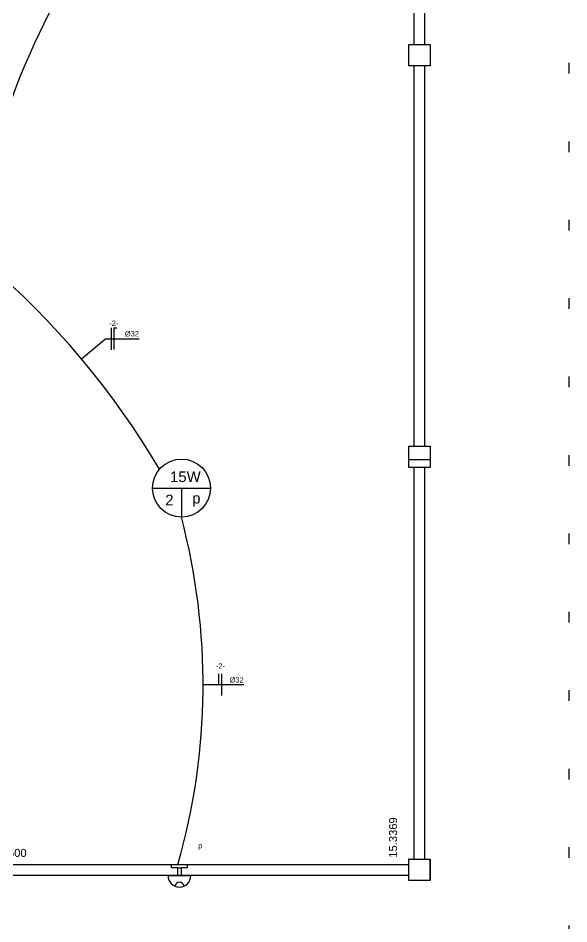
# Model space of a CAD drawing. Header units: millimetres. Extents: x 1243.1 to 1287.5, y 2013.3 to 2037.6.
# Drawn here: x 1261.71 to 1266.87, y 2021.41 to 2029.9 of the extents above; entities that cross this region are included whole.
import ezdxf

# ---------------------------------------------------------------- set-up
doc = ezdxf.new("R2010")
doc.units = ezdxf.units.MM
doc.linetypes.add('PONTO', pattern=[6.35, 0, -6.35])
for name, color, linetype in [('Auxiliar', 254, 'Continuous'), ('Condutores', 4, 'Continuous'), ('Cotas', 7, 'Continuous'), ('Eletrodutos', 1, 'Continuous'), ('Interruptores', 3, 'Continuous'), ('Paredes baixas', 8, 'Continuous'), ('Paredes Imaginárias', 8, 'PONTO'), ('Pontos de luz', 5, 'Continuous'), ('Textos', 7, 'Continuous')]:
    doc.layers.add(name, color=color, linetype=linetype)
doc.styles.get("Standard").update_dxf_attribs({"font": 'arial.ttf'})
doc.dimstyles.new('Cópia de Standard', dxfattribs={"dimtxt": 0.075, "dimasz": 0.18, "dimexe": 0.18, "dimexo": 0.0625, "dimgap": 0.084, "dimtad": 1, "dimjust": 1, "dimdec": 4, "dimzin": 0, "dimdsep": 46, "dimtxsty": 'Standard', "dimblk": 'NONE', "dimcen": 0.09, "dimse1": 1, "dimse2": 1, "dimsd1": 1, "dimsd2": 1, "dimadec": 0, "dimazin": 0, "dimtfac": 1, "dimtdec": 4, "dimtofl": 0, "dimtmove": 0, "dimatfit": 3, "dimldrblk": 'NONE', "dimfxl": 1, "dimtolj": 1, "dimtzin": 0, "dimarcsym": 0})

# ---------------------------------------------------------------- blocks, each defined once
blk = doc.blocks.new('NEUTRO')
at = {"layer": 'Eletrodutos'}
for q in [(0, -0.1022), (0.0264, 0.1022)]:
    blk.add_line((0, 0.1022), q, dxfattribs=at)
blk = doc.blocks.new('FASE')
at = {"layer": 'Eletrodutos'}
blk.add_line((0, 0.1022), (0, -0.1022), dxfattribs=at)
blk = doc.blocks.new('RETORNO')
at = {"layer": 'Eletrodutos'}
blk.add_line((0, 0.0511), (0, -0.0511), dxfattribs=at)
blk = doc.blocks.new('*D65')
at = {"layer": 'Defpoints', "color": 0, "transparency": 16777216}
for p in [(1261.3753, 2035.613), (1265.6253, 2035.613), (1265.6253, 2021.956)]:
    blk.add_point(p, dxfattribs=at)
at = {"layer": 'Cotas', "color": 0, "transparency": 16777216, "insert": (1261.6249, 2022.0783), "char_height": 0.075, "attachment_point": 5}
blk.add_mtext('\\A1;4.2500', dxfattribs=at)
blk = doc.blocks.new('_None')
blk = doc.blocks.new('*D66')
at = {"layer": 'Defpoints', "color": 0, "transparency": 16777216}
for p in [(1265.3411, 2037.3066), (1265.4152, 2037.3066), (1265.3652, 2021.9697)]:
    blk.add_point(p, dxfattribs=at)
at = {"layer": 'Cotas', "color": 0, "transparency": 16777216, "insert": (1265.2187, 2022.2229), "char_height": 0.075, "attachment_point": 5, "rotation": 90}
blk.add_mtext('\\A1;15.3369', dxfattribs=at)

msp = doc.modelspace()

# ---------------------------------------------------------------- hatches: boundary and pattern name
at = {"layer": 'Paredes baixas'}
h = msp.add_hatch(dxfattribs=at)
h.set_pattern_fill('ANGLE', color=256, angle=90)
h.set_pattern_definition([(90, (3257.794, 747.502), (-6.985, 2e-15), [5.08, -1.905]), (180, (3257.794, 747.502), (-3e-15, -6.985), [5.08, -1.905])])
h.paths.add_polyline_path([(1265.36524, 2022.01967), (1265.36524, 2021.81967), (1265.56524, 2021.81967), (1265.56524, 2022.01967)])
h.paths.add_polyline_path([(1265.36524, 2025.88967), (1265.36524, 2025.68967), (1265.56524, 2025.68967), (1265.56524, 2025.88967)])
h.paths.add_polyline_path([(1265.36524, 2029.65478), (1265.36524, 2029.45478), (1265.56524, 2029.45478), (1265.56524, 2029.65478)])
h.paths.add_polyline_path([(1265.36524, 2033.65821), (1265.36524, 2033.45821), (1265.56524, 2033.45821), (1265.56524, 2033.65821)])

# ---------------------------------------------------------------- linework, layer by layer
at = {"layer": 'Auxiliar'}
msp.add_line((1265.56524, 2021.81967), (1265.56524, 2022.01967), dxfattribs=at)
msp.add_point((1265.36524, 2022.01967), dxfattribs=at)
msp.add_point((1265.36524, 2022.01967), dxfattribs=at)
at = {"layer": 'Condutores'}
for p, q in [((1262.52639, 2026.89649), (1262.29995, 2026.70671)), ((1262.52639, 2026.89649), (1262.80069, 2026.89649)), ((1262.80069, 2026.89649), (1262.83806, 2026.89649)), ((1263.43829, 2023.65575), (1263.74122, 2023.65575)), ((1263.74122, 2023.65575), (1263.82097, 2023.65575))]:
    msp.add_line(p, q, dxfattribs=at)
at = {"layer": 'Eletrodutos'}
for centre, radius, start, end in [((1268.02595, 2026.83284), 6.78756, 136.544286, 163.859029), ((1256.41303, 2021.77282), 7.68109, 30.528335, 68.50478), ((1257.27931, 2023.65575), 6.15898, 344.111893, 14.768055)]:
    msp.add_arc(centre, radius, start, end, dxfattribs=at)
at = {"layer": 'Interruptores'}
for p, q in [((1263.20201, 2021.96967), (1263.23201, 2021.96967)), ((1263.20201, 2021.9398), (1263.23201, 2021.9398))]:
    msp.add_line(p, q, dxfattribs=at)
for points in [[(1263.20201, 2021.86516), (1263.20201, 2021.9398), (1263.1434, 2021.9398), (1263.1434, 2021.9698), (1263.20201, 2021.9698)], [(1263.23201, 2021.9698), (1263.29062, 2021.9698), (1263.29062, 2021.9398), (1263.23201, 2021.9398), (1263.23201, 2021.86516)]]:
    msp.add_lwpolyline(points, dxfattribs=at)
msp.add_lwpolyline([(1263.11044, 2021.86516, 1), (1263.32357, 2021.86516)], format="xyb", close=True, dxfattribs=at)
msp.add_arc((1263.21701, 2021.75859), 0.04459, 12.077746, 167.922254, dxfattribs=at)
at = {"layer": 'Paredes baixas'}
for p, q in [((1265.41524, 2029.65478), (1265.41524, 2033.45821)), ((1265.51524, 2029.65478), (1265.51524, 2033.45821)), ((1265.41524, 2025.88967), (1265.41524, 2029.45478)), ((1265.51524, 2025.88967), (1265.51524, 2029.45478)), ((1265.41524, 2022.01967), (1265.41524, 2025.68967)), ((1265.51524, 2022.01967), (1265.51524, 2025.68967)), ((1261.16524, 2021.96967), (1265.36524, 2021.96967)), ((1261.16524, 2021.86967), (1265.36524, 2021.86967))]:
    msp.add_line(p, q, dxfattribs=at)
for points in [[(1265.36524, 2029.65478), (1265.56524, 2029.65478), (1265.56524, 2029.45478), (1265.36524, 2029.45478)], [(1265.36524, 2025.88967), (1265.56524, 2025.88967), (1265.56524, 2025.68967), (1265.36524, 2025.68967)], [(1265.36524, 2022.01967), (1265.56524, 2022.01967), (1265.56524, 2021.81967), (1265.36524, 2021.81967)]]:
    msp.add_lwpolyline(points, close=True, dxfattribs=at)
at = {"layer": 'Paredes Imaginárias', "ltscale": 0.1}
msp.add_line((1266.86538, 2037.56759), (1266.86538, 2013.30829), dxfattribs=at)
at = {"layer": 'Pontos de luz'}
for p, q in [((1262.9642, 2025.49786), (1263.50849, 2025.49786)), ((1263.23634, 2025.49786), (1263.23634, 2025.22571))]:
    msp.add_line(p, q, dxfattribs=at)
msp.add_circle((1263.23634, 2025.49786), 0.27214, dxfattribs=at)

# ---------------------------------------------------------------- block references
at = {"layer": 'Eletrodutos'}
for name, p in [('FASE', (1262.57564, 2026.89649)), ('NEUTRO', (1262.60332, 2026.89837)), ('RETORNO', (1263.58198, 2023.70683)), ('FASE', (1263.60969, 2023.65575))]:
    msp.add_blockref(name, p, dxfattribs=at)

# ---------------------------------------------------------------- texts
at = {"layer": 'Textos', "attachment_point": 1}
for s, width, heights, insert, char_height in [('\\pxi-3,l4,t4;-2-', 0.1689595, [0.06656], (1262.50927, 2027.06777), 0.05), ('%%C32', 0.1689595, [0.06656], (1262.70533, 2026.96915), 0.05), ('\\pxi-3,l4,t4;15W', 0.1689595, [0.06656], (1263.02893, 2025.65452), 0.1), ('\\pxi-3,l4,t4;2', 0.1689595, [0.06656], (1262.98409, 2025.43605), 0.1), ('\\pxi-3,l4,t4;p', 0.1462688, [0.02586], (1263.23634, 2025.45362), 0.1), ('\\pxi-3,l4,t4;-2-', 0.1689595, [0.06656], (1263.50803, 2023.85444), 0.05), ('%%C32', 0.1689595, [0.06656], (1263.6866, 2023.72512), 0.05), ('\\pxi-3,l4,t4;p', 0.1462688, [0.02586], (1263.34137, 2022.17188), 0.05)]:
    msp.add_mtext_dynamic_manual_height_columns(s, width=width, gutter_width=12.5, heights=heights, dxfattribs=dict(at, insert=insert, char_height=char_height))

# ---------------------------------------------------------------- dimensions: what is measured, and where the dimension line sits
at = {"layer": 'Cotas'}
dim = msp.add_linear_dim(base=(1265.34106, 2037.3066), p1=(1265.36524, 2021.96967), p2=(1265.41524, 2037.3066), angle=90, dimstyle='Cópia de Standard', dxfattribs=at)
dim.commit()
dim.dimension.update_dxf_attribs({"geometry": '*D66', "text_midpoint": (1265.34106, 2022.22287), "dimtype": 160})
dim = msp.add_linear_dim(base=(1265.62528, 2021.95604), p1=(1261.37528, 2035.61304), p2=(1265.62528, 2035.61304), dimstyle='Cópia de Standard', dxfattribs=at)
dim.commit()
dim.dimension.update_dxf_attribs({"geometry": '*D65', "text_midpoint": (1261.62489, 2021.95604), "dimtype": 160})

doc.saveas('drawing.dxf')
